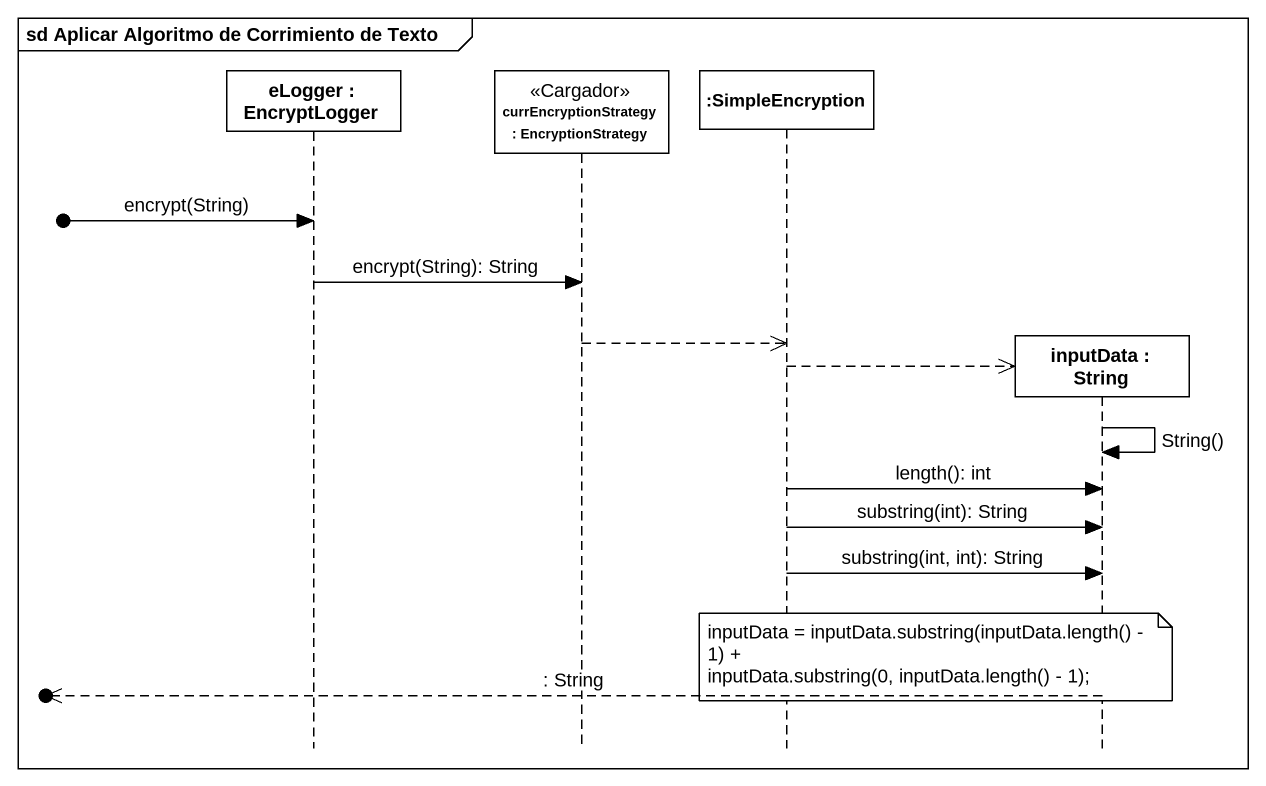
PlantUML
@startuml
mainframe sd Aplicar Algoritmo de Corrimiento de Texto
hide footbox
participant "eLogger : EncryptLogger" as eLogger
participant "currEncryptionStrategy : EncryptionStrategy" as currEncryptionStrategy <<Cargador>>
participant ":SimpleEncryption" as SimpleEncryption
participant "inputData : String" as inputData

[o-> eLogger : encrypt(String)
eLogger -> currEncryptionStrategy : encrypt(String): String
currEncryptionStrategy -->> SimpleEncryption
SimpleEncryption -->> inputData **
inputData -> inputData : String()
SimpleEncryption -> inputData : length(): int
SimpleEncryption -> inputData : substring(int): String
SimpleEncryption -> inputData : substring(int, int): String
note over SimpleEncryption
  inputData = inputData.substring(inputData.length() - 1) +
  inputData.substring(0, inputData.length() - 1);
end note
[o<<-- inputData : : String
@enduml
